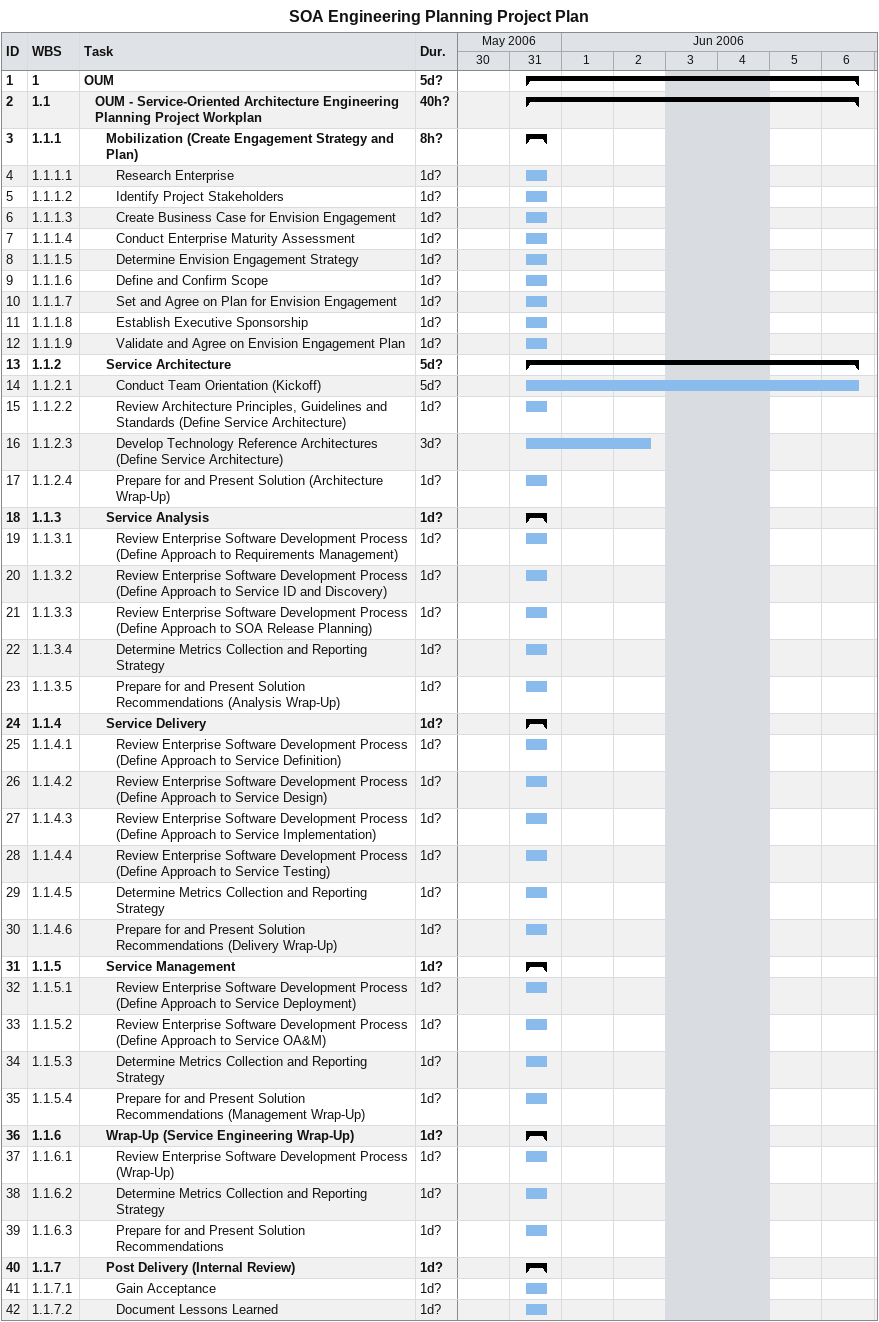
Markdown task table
SOA Engineering Planning Project Plan

| ID | WBS | Task | Duration | Start | Finish |
|---|---|---|---|---|---|
| 1 | 1 | **OUM** | 5d? | 2006-05-31 | 2006-06-06 |
| 2 | 1.1 | **OUM - Service-Oriented Architecture Engineering Planning Project Workplan** | 40h? | 2006-05-31 | 2006-06-06 |
| 3 | 1.1.1 | **Mobilization (Create Engagement Strategy and Plan)** | 8h? | 2006-05-31 | 2006-05-31 |
| 4 | 1.1.1.1 | Research Enterprise | 1d? | 2006-05-31 | 2006-05-31 |
| 5 | 1.1.1.2 | Identify Project Stakeholders | 1d? | 2006-05-31 | 2006-05-31 |
| 6 | 1.1.1.3 | Create Business Case for Envision Engagement | 1d? | 2006-05-31 | 2006-05-31 |
| 7 | 1.1.1.4 | Conduct Enterprise Maturity Assessment | 1d? | 2006-05-31 | 2006-05-31 |
| 8 | 1.1.1.5 | Determine Envision Engagement Strategy | 1d? | 2006-05-31 | 2006-05-31 |
| 9 | 1.1.1.6 | Define and Confirm Scope | 1d? | 2006-05-31 | 2006-05-31 |
| 10 | 1.1.1.7 | Set and Agree on Plan for Envision Engagement | 1d? | 2006-05-31 | 2006-05-31 |
| 11 | 1.1.1.8 | Establish Executive Sponsorship | 1d? | 2006-05-31 | 2006-05-31 |
| 12 | 1.1.1.9 | Validate and Agree on Envision Engagement Plan | 1d? | 2006-05-31 | 2006-05-31 |
| 13 | 1.1.2 | **Service Architecture** | 5d? | 2006-05-31 | 2006-06-06 |
| 14 | 1.1.2.1 | Conduct Team Orientation (Kickoff) | 5d? | 2006-05-31 | 2006-06-06 |
| 15 | 1.1.2.2 | Review Architecture Principles, Guidelines and Standards (Define Service Architecture) | 1d? | 2006-05-31 | 2006-05-31 |
| 16 | 1.1.2.3 | Develop Technology Reference Architectures (Define Service Architecture) | 3d? | 2006-05-31 | 2006-06-02 |
| 17 | 1.1.2.4 | Prepare for and Present Solution (Architecture Wrap-Up) | 1d? | 2006-05-31 | 2006-05-31 |
| 18 | 1.1.3 | **Service Analysis** | 1d? | 2006-05-31 | 2006-05-31 |
| 19 | 1.1.3.1 | Review Enterprise Software Development Process (Define Approach to Requirements Management) | 1d? | 2006-05-31 | 2006-05-31 |
| 20 | 1.1.3.2 | Review Enterprise Software Development Process (Define Approach to Service ID and Discovery) | 1d? | 2006-05-31 | 2006-05-31 |
| 21 | 1.1.3.3 | Review Enterprise Software Development Process (Define Approach to SOA Release Planning) | 1d? | 2006-05-31 | 2006-05-31 |
| 22 | 1.1.3.4 | Determine Metrics Collection and Reporting Strategy | 1d? | 2006-05-31 | 2006-05-31 |
| 23 | 1.1.3.5 | Prepare for and Present Solution Recommendations (Analysis Wrap-Up) | 1d? | 2006-05-31 | 2006-05-31 |
| 24 | 1.1.4 | **Service Delivery** | 1d? | 2006-05-31 | 2006-05-31 |
| 25 | 1.1.4.1 | Review Enterprise Software Development Process (Define Approach to Service Definition) | 1d? | 2006-05-31 | 2006-05-31 |
| 26 | 1.1.4.2 | Review Enterprise Software Development Process (Define Approach to Service Design) | 1d? | 2006-05-31 | 2006-05-31 |
| 27 | 1.1.4.3 | Review Enterprise Software Development Process (Define Approach to Service Implementation) | 1d? | 2006-05-31 | 2006-05-31 |
| 28 | 1.1.4.4 | Review Enterprise Software Development Process (Define Approach to Service Testing) | 1d? | 2006-05-31 | 2006-05-31 |
| 29 | 1.1.4.5 | Determine Metrics Collection and Reporting Strategy | 1d? | 2006-05-31 | 2006-05-31 |
| 30 | 1.1.4.6 | Prepare for and Present Solution Recommendations (Delivery Wrap-Up) | 1d? | 2006-05-31 | 2006-05-31 |
| 31 | 1.1.5 | **Service Management** | 1d? | 2006-05-31 | 2006-05-31 |
| 32 | 1.1.5.1 | Review Enterprise Software Development Process (Define Approach to Service Deployment) | 1d? | 2006-05-31 | 2006-05-31 |
| 33 | 1.1.5.2 | Review Enterprise Software Development Process (Define Approach to Service OA&M) | 1d? | 2006-05-31 | 2006-05-31 |
| 34 | 1.1.5.3 | Determine Metrics Collection and Reporting Strategy | 1d? | 2006-05-31 | 2006-05-31 |
| 35 | 1.1.5.4 | Prepare for and Present Solution Recommendations (Management Wrap-Up) | 1d? | 2006-05-31 | 2006-05-31 |
| 36 | 1.1.6 | **Wrap-Up (Service Engineering Wrap-Up)** | 1d? | 2006-05-31 | 2006-05-31 |
| 37 | 1.1.6.1 | Review Enterprise Software Development Process (Wrap-Up) | 1d? | 2006-05-31 | 2006-05-31 |
| 38 | 1.1.6.2 | Determine Metrics Collection and Reporting Strategy | 1d? | 2006-05-31 | 2006-05-31 |
| 39 | 1.1.6.3 | Prepare for and Present Solution Recommendations | 1d? | 2006-05-31 | 2006-05-31 |
| 40 | 1.1.7 | **Post Delivery (Internal Review)** | 1d? | 2006-05-31 | 2006-05-31 |
| 41 | 1.1.7.1 | Gain Acceptance | 1d? | 2006-05-31 | 2006-05-31 |
| 42 | 1.1.7.2 | Document Lessons Learned | 1d? | 2006-05-31 | 2006-05-31 |
